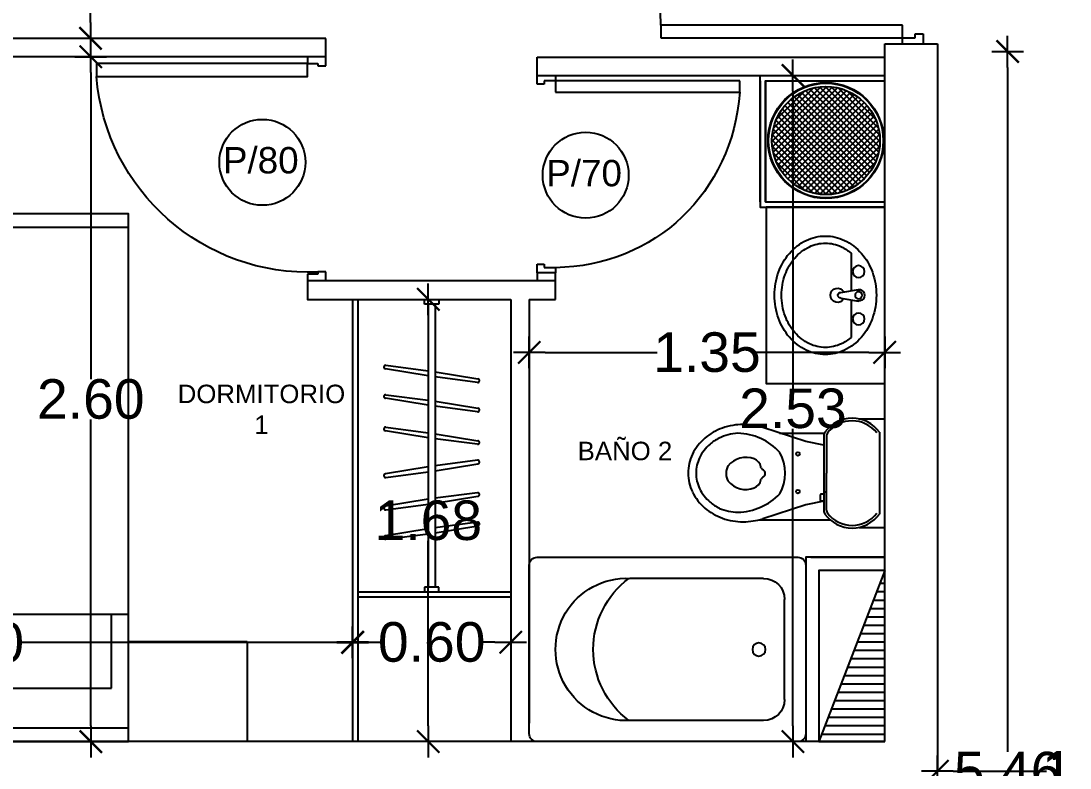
# Model space of a CAD drawing. Header units: millimetres. Extents: x 1217 to 2428, y 234 to 644.
# Drawn here: x 2355.761 to 2359.741, y 538.928 to 541.762 of the extents above; entities that cross this region are included whole.
import ezdxf

# ---------------------------------------------------------------- set-up
doc = ezdxf.new("R2010")
doc.units = ezdxf.units.MM
doc.layers.get('0').update_dxf_attribs({"lineweight": 5})
for name, color, linetype in [('0.1', 251, 'Continuous'), ('0.3', 6, 'Continuous'), ('ARTEFACTOS', 4, 'Continuous'), ('COTAS INTERIORES', 3, 'Continuous'), ('Ejes', 8, 'Continuous'), ('muros', 7, 'Continuous'), ('PUERTAS', 2, 'Continuous'), ('SHAFT', 3, 'Continuous'), ('Texto', 1, 'Continuous')]:
    doc.layers.add(name, color=color, linetype=linetype)
doc.styles.add('INTERARQ', font='arial.ttf')
doc.styles.get("Standard").update_dxf_attribs({"font": 'arial.ttf'})
doc.dimstyles.new('ESCALA_1-50', dxfattribs={"dimtxt": 0.15, "dimasz": 0.06, "dimexe": 0.18, "dimexo": 0.0625, "dimgap": 0, "dimtad": 0, "dimtih": 1, "dimtoh": 1, "dimzin": 0, "dimdsep": 46, "dimtxsty": 'INTERARQ', "dimblk": 'DIMTICK', "dimcen": 0, "dimse1": 1, "dimse2": 1, "dimclrd": 256, "dimclre": 1, "dimclrt": 2, "dimadec": 0, "dimazin": 0, "dimtfac": 4.5, "dimtofl": 0, "dimtmove": 2, "dimatfit": 3, "dimldrblk": 'DIMTICK', "dimfxl": 1, "dimtolj": 1, "dimtzin": 0, "dimarcsym": 0})

# ---------------------------------------------------------------- blocks, each defined once
blk = doc.blocks.new('FGFGFGFG')
at = {"layer": 'PUERTAS'}
for p, q in [((381629.7039, 7752655.4584), (381629.6607, 7752655.4584)), ((381629.6607, 7752655.4584), (381629.6608, 7752654.6488)), ((381629.704, 7752654.638), (381629.7039, 7752655.4584)), ((381629.6608, 7752654.6488), (381629.6608, 7752654.5949)), ((381630.4704, 7752654.5949), (381630.4704, 7752654.6488)), ((381629.6406, 7752654.638), (381629.6608, 7752654.638)), ((381629.6608, 7752654.638), (381629.704, 7752654.638)), ((381630.4906, 7752654.638), (381630.4704, 7752654.638)), ((381629.6608, 7752654.5949), (381629.6742, 7752654.5949)), ((381629.6742, 7752654.5949), (381629.6742, 7752654.568)), ((381630.4569, 7752654.5949), (381630.4704, 7752654.5949)), ((381630.4569, 7752654.568), (381630.4569, 7752654.5949)), ((381629.6742, 7752654.568), (381629.6406, 7752654.568)), ((381630.4906, 7752654.568), (381630.4569, 7752654.568))]:
    blk.add_line(p, q, dxfattribs=at)
at = {"layer": 'PUERTAS', "extrusion": (0, 0, -1)}
blk.add_ellipse((381629.5735, 7752654.5673), major_axis=(0.7057, 0.6681), ratio=0.836444, start_param=-0.755704, end_param=0.755704, dxfattribs=at)
blk = doc.blocks.new('P80')
at = {"layer": 'PUERTAS'}
for p, q in [((-0.07, 0.825), (-0.07, 0.85)), ((0, 0.85), (0, 0.8162)), ((-0.03, 0.825), (-0.07, 0.825)), ((-0.03, 0.8162), (-0.03, 0.825)), ((0, 0.8162), (-0.03, 0.8162)), ((-0.07, 0.025), (-0.03, 0.025)), ((-0.07, 0), (-0.07, 0.025)), ((-0.03, 0.0338), (0, 0.0338)), ((-0.03, 0.025), (-0.03, 0.0338)), ((0, 0.0338), (0, 0))]:
    blk.add_line(p, q, dxfattribs=at)
blk.add_lwpolyline([(-0.87, 0.075), (-0.07, 0.075), (-0.07, 0.025), (-0.87, 0.025)], close=True, dxfattribs=at)
blk.add_arc((-0.0663, 0.0108), 0.8063, 87.4193, 175.4329, dxfattribs=at)
blk = doc.blocks.new('Cama 2Pl')
at = {"layer": 'ARTEFACTOS'}
for p, q in [((-1.9512, -0.8), (-1.9512, 0.8)), ((-0.4826, 0.8), (-0.4826, -0.3174)), ((-0.0508, 0.8), (-0.0508, -0.8)), ((-0.2032, 0.7365), (-0.4826, 0.7365)), ((-0.2032, 0.0381), (-0.2032, 0.7365)), ((0, 0), (-2.002, 0)), ((-0.4826, 0.0381), (-0.2032, 0.0381)), ((-0.2032, -0.0381), (-0.4826, -0.0381)), ((-0.2032, -0.7365), (-0.2032, -0.0381)), ((-0.4826, -0.3174), (-0.9652, -0.8)), ((-0.9652, -0.8), (-0.9652, -0.3174)), ((-0.9652, -0.3174), (-0.4826, -0.3174)), ((-0.5842, -0.419), (-0.5842, -0.7365)), ((-0.5842, -0.7365), (-0.2032, -0.7365))]:
    blk.add_line(p, q, dxfattribs=at)
for points in [[(-0.38, 1.25), (0, 1.25), (0, 0.8), (-0.38, 0.8), (-0.38, 1.25)], [(-0.38, -1.25), (0, -1.25), (0, -0.8), (-0.38, -0.8), (-0.38, -1.25)]]:
    blk.add_lwpolyline(points, dxfattribs=at)
blk.add_lwpolyline([(0, -0.8), (0, 0.8), (-2.002, 0.8), (-2.002, -0.8)], close=True, dxfattribs=at)
blk = doc.blocks.new('Van1-pla')
at = {"color": 8}
for p, q in [((-1.41, 37.99), (-2.71, 45.49)), ((0.99, 37.99), (2.29, 45.49)), ((-2.16, 42.32), (-18.03, 42.32)), ((17.6, 42.32), (1.74, 42.32))]:
    blk.add_line(p, q, dxfattribs=at)
blk.add_lwpolyline([(-25.21, 31.5, 0.112687), (-23.37, 23.44, 0.103282), (-17.89, 16.3, 0.092276), (-9.94, 11.68, 0.085761), (-0.21, 10, 0.085761), (9.52, 11.68, 0.092276), (17.47, 16.3, 0.103282), (22.95, 23.44, 0.112687), (24.79, 31.5, 0.112687), (22.95, 39.56, 0.103282), (17.47, 46.7, 0.092276), (9.52, 51.32, 0.085761), (-0.21, 53, 0.085761), (-9.94, 51.32, 0.092276), (-17.89, 46.7, 0.103282), (-23.37, 39.56, 0.112687)], format="xyb", close=True, dxfattribs=at)
for points in [[(-18.03, 42.32, 0.063934), (-20.67, 38.26, 0.112687), (-22.21, 31.5, 0.112687)], [(-22.21, 31.5, 0.112687), (-20.67, 24.74, 0.103282), (-15.93, 18.57, 0.092276), (-8.94, 14.51, 0.085761), (-0.21, 13, 0.085761), (8.51, 14.51, 0.092276), (15.51, 18.57, 0.103282), (20.25, 24.74, 0.112687), (21.79, 31.5, 0.112687), (20.25, 38.26, 0.063934), (17.6, 42.32, 0.092276)]]:
    blk.add_lwpolyline(points, format="xyb", dxfattribs=at)
for centre, radius in [((-10.21, 45.49), 2.5), ((-0.21, 45.49), 1.5), ((9.79, 45.49), 2.5)]:
    blk.add_circle(centre, radius, dxfattribs=at)
for centre, radius, start, end in [((-0.21, 45.49), 2.5, 340.3329, 199.6671), ((-0.21, 36.6), 3, 118.1824, 61.8176), ((-0.21, 37.99), 1.2, 180, 0)]:
    blk.add_arc(centre, radius, start, end, dxfattribs=at)
blk = doc.blocks.new('vmxvm')
at = {"layer": 'ARTEFACTOS'}
for p, q in [((384488.8948, 7753140.0279, 0), (384489.2744, 7753140.0279, 0)), ((384488.8149, 7753139.9479, 0), (384488.8149, 7753139.8085, 0)), ((384489.3543, 7753139.9479, 0), (384489.3543, 7753139.8085, 0)), ((384488.735, 7753139.8085, 0), (384488.735, 7753139.089, 0)), ((384488.8149, 7753139.8085, 0), (384488.8146, 7753139.4288, 0)), ((384489.3543, 7753139.8085, 0), (384489.3543, 7753139.441, 0)), ((384489.4342, 7753139.089, 0), (384489.4342, 7753139.8085, 0)), ((384488.765, 7753139.059, 0), (384489.4042, 7753139.059, 0))]:
    blk.add_line(p, q, dxfattribs=at)
at = {"layer": 'ARTEFACTOS', "elevation": 0}
blk.add_lwpolyline([(384489.4342, 7753139.8085), (384489.4342, 7753140.0778, 0.414214), (384489.4042, 7753140.1078), (384488.765, 7753140.1078, 0.414214), (384488.735, 7753140.0778), (384488.735, 7753139.8085)], format="xyb", dxfattribs=at)
at = {"layer": 'ARTEFACTOS'}
blk.add_circle((384489.0846, 7753139.9305, 0), 0.025, dxfattribs=at)
for centre, radius, start, end in [((384488.8948, 7753139.9479, 0), 0.0799, 90, 180), ((384489.2744, 7753139.9479, 0), 0.0799, 0, 90), ((384489.0846, 7753139.4288, 0), 0.27, 177.4079, 2.5921), ((384489.0846, 7753139.6386, 0), 0.3366, 216.7598, 323.2402), ((384488.765, 7753139.089, 0), 0.03, 180, 270), ((384489.4042, 7753139.089, 0), 0.03, 270, 0)]:
    blk.add_arc(centre, radius, start, end, dxfattribs=at)
blk = doc.blocks.new('wc')
at = {"layer": 'ARTEFACTOS', "color": 8}
for p, q in [((0.0667, 0.3584), (-0.0303, 0.3584)), ((0.4474, 0.3297), (0.1774, 0.3297)), ((0.2693, 0.2723), (0.4328, 0.3255)), ((-0.0104, -0.0028), (-0.0104, 0.3078)), ((0.1906, 0.2929), (0.1906, 0.1525)), ((0.2006, 0.0088), (0.2006, 0.2962)), ((0.2006, 0.2586), (0.2693, 0.2723)), ((0.2006, 0.2584), (0.2115, 0.2584)), ((0.2135, 0.2564), (0.2135, 0.2345)), ((0.2006, 0.2232), (0.1906, 0.2232)), ((0.2006, 0.2325), (0.2115, 0.2325)), ((0.1906, 0.0121), (0.1906, 0.1525)), ((0.2006, 0.0464), (0.2693, 0.0327)), ((0.1867, 0.0003), (0.1863, 0.0003)), ((0.3689, 0.0003), (0.1987, 0.0003)), ((0.2693, 0.0327), (0.4328, -0.0205)), ((0.0684, -0.0537), (-0.0303, -0.0537))]:
    blk.add_line(p, q, dxfattribs=at)
for centre in [(0.2994, 0.2224), (0.2994, 0.0796)]:
    blk.add_circle(centre, 0.00699, dxfattribs=at)
for centre, radius, start, end in [((0.0933, 0.2339), 0.1272, 35.4669, 144.5331), ((0.0933, 0.2339), 0.1172, 37.3062, 142.6938), ((0.5066, 0.0988), 0.2384, 90, 108.0194), ((0.5066, 0.0988), 0.2384, 70.5417, 90), ((0.5159, 0.125), 0.2106, 49.5378, 70.5417), ((0.1706, 0.2929), 0.02, 0, 37.3062), ((0.1806, 0.2962), 0.02, 0, 35.4669), ((0.5327, 0.0739), 0.2274, 91.2506, 136.4359), ((0.5124, 0.0619), 0.2399, 69.233, 86.3288), ((0.5159, 0.125), 0.1806, 49.5378, 63.1436), ((0.5301, 0.1418), 0.1886, 25.9026, 49.5378), ((0.2115, 0.2564), 0.002, 0, 90), ((0.5301, 0.1418), 0.1586, 25.9026, 49.5378), ((0.2115, 0.2345), 0.002, 270, 0), ((0.5031, 0.1526), 0.156, 149.9827, 210.1211), ((0.4793, 0.1715), 0.0399, 110.9889, 170.0192), ((0.4966, 0.1263), 0.0883, 39.3794, 110.9889), ((0.5522, 0.1525), 0.1341, 0, 25.9026), ((0.5522, 0.1525), 0.164, 0, 25.9026), ((0.4398, 0.1536), 0.0161, 125.934, 233.3996), ((0.4202, 0.187), 0.0227, 296.4163, 327.7225), ((0.5047, 0.167), 0.0658, 170.0192, 173.1517), ((0.5102, 0.1534), 0.0618, 333.0725, 27.908), ((0.4202, 0.1202), 0.0227, 32.2775, 64.0078), ((0.5047, 0.1402), 0.0658, 186.8483, 189.9808), ((0.4793, 0.1357), 0.0399, 189.9808, 249.0111), ((0.4966, 0.1809), 0.0883, 249.0111, 321.1211), ((0.5522, 0.1525), 0.1341, 334.0974, 0), ((0.5522, 0.1525), 0.164, 334.0974, 0), ((0.5301, 0.1632), 0.1586, 310.4622, 334.0974), ((0.5301, 0.1632), 0.1886, 310.4622, 334.0974), ((0.5315, 0.2205), 0.2193, 221.8152, 269.0461), ((0.5159, 0.18), 0.1806, 297.1692, 310.4622), ((0.1706, 0.0121), 0.02, 322.6938, 0), ((0.1806, 0.0088), 0.02, 324.5331, 0), ((0.5116, 0.2113), 0.2107, 274.4195, 294.2912), ((0.5159, 0.18), 0.2106, 289.4583, 310.4622), ((0.0933, 0.0711), 0.1272, 215.4669, 324.5331), ((0.0933, 0.0711), 0.1172, 217.3062, 322.6938), ((0.5066, 0.2062), 0.2384, 251.9806, 270), ((0.5066, 0.2062), 0.2384, 270, 289.4583)]:
    blk.add_arc(centre, radius, start, end, dxfattribs=at)
blk = doc.blocks.new('DFDFDFDFDDFGGG')
at = {"layer": 'PUERTAS'}
for p, q in [((381629.6763, 7752659.5205), (381629.6427, 7752659.5205)), ((381629.6763, 7752659.4936), (381629.6763, 7752659.5205)), ((381630.359, 7752659.5205), (381630.359, 7752659.4936)), ((381630.3927, 7752659.5205), (381630.359, 7752659.5205)), ((381629.6629, 7752659.4936), (381629.6763, 7752659.4936)), ((381629.6629, 7752659.4505), (381629.6629, 7752659.4936)), ((381630.359, 7752659.4936), (381630.3725, 7752659.4936)), ((381630.3725, 7752659.4936), (381630.3725, 7752659.4505)), ((381629.6427, 7752659.4505), (381629.6629, 7752659.4505)), ((381629.6628, 7752658.7508), (381629.6629, 7752659.4505)), ((381629.6629, 7752659.4505), (381629.7061, 7752659.4505)), ((381629.7061, 7752659.4505), (381629.706, 7752658.7508)), ((381630.3725, 7752659.4505), (381630.3927, 7752659.4505)), ((381629.706, 7752658.7508), (381629.6628, 7752658.7508))]:
    blk.add_line(p, q, dxfattribs=at)
blk.add_ellipse((381629.5787, 7752659.5294), major_axis=(-0.6336, 0.5233), ratio=0.91419, start_param=2.378631, end_param=3.775075, dxfattribs=at)
blk = doc.blocks.new('DIMTICK')
at = {"color": 1}
for p, q in [((0, 1), (0, -1)), ((-1, 0), (1, 0))]:
    blk.add_line(p, q, dxfattribs=at)
at = {"color": 3, "const_width": 0.141}
blk.add_lwpolyline([(0.707, 0.707), (-0.707, -0.707)], dxfattribs=at)
blk = doc.blocks.new('*D704')
at = {"layer": 'COTAS INTERIORES', "lineweight": -2, "ltscale": 3, "transparency": 16777216}
for p, q in [((2359.2975, 538.9161), (2359.6509, 538.9161)), ((2360.3794, 538.9161), (2360.0259, 538.9161))]:
    blk.add_line(p, q, dxfattribs=at)
at = {"layer": 'Defpoints', "color": 0, "ltscale": 3, "transparency": 16777216}
for p in [(2359.2375, 539.4542, 0), (2360.4394, 539.4542, 0), (2359.2375, 538.9161)]:
    blk.add_point(p, dxfattribs=at)
at = {"layer": 'COTAS INTERIORES', "lineweight": -2, "ltscale": 3, "transparency": 16777216, "xscale": 0.06, "yscale": 0.06, "zscale": 0.06, "rotation": 180}
blk.add_blockref('DIMTICK', (2359.2375, 538.9161), dxfattribs=at)
at = {"layer": 'COTAS INTERIORES', "lineweight": -2, "ltscale": 3, "transparency": 16777216, "xscale": 0.06, "yscale": 0.06, "zscale": 0.06}
blk.add_blockref('DIMTICK', (2360.4394, 538.9161), dxfattribs=at)
at = {"layer": 'COTAS INTERIORES', "color": 2, "ltscale": 3, "transparency": 16777216, "insert": (2359.8384, 538.9161), "char_height": 0.15, "attachment_point": 5, "style": 'INTERARQ'}
blk.add_mtext('\\A1;1.20', dxfattribs=at)
blk = doc.blocks.new('*D843')
at = {"layer": 'COTAS INTERIORES', "lineweight": -2, "ltscale": 3, "transparency": 16777216}
for p, q in [((2359.5038, 541.5857), (2359.5038, 538.9902)), ((2359.5038, 536.2415), (2359.5038, 538.837))]:
    blk.add_line(p, q, dxfattribs=at)
at = {"layer": 'Defpoints', "color": 0, "ltscale": 3, "transparency": 16777216}
for p in [(2359.2375, 541.6457, 0), (2359.2375, 536.1815, 0), (2359.5038, 536.1815)]:
    blk.add_point(p, dxfattribs=at)
at = {"layer": 'COTAS INTERIORES', "lineweight": -2, "ltscale": 3, "transparency": 16777216, "xscale": 0.06, "yscale": 0.06, "zscale": 0.06}
for p, rotation in [((2359.5038, 541.6457), 90), ((2359.5038, 536.1815), 270)]:
    blk.add_blockref('DIMTICK', p, dxfattribs=dict(at, rotation=rotation))
at = {"layer": 'COTAS INTERIORES', "color": 2, "ltscale": 3, "transparency": 16777216, "insert": (2359.5038, 538.9136), "char_height": 0.15, "attachment_point": 5, "style": 'INTERARQ'}
blk.add_mtext('\\A1;5.46', dxfattribs=at)
blk = doc.blocks.new('*D524')
at = {"layer": 'COTAS INTERIORES', "lineweight": -2, "ltscale": 3, "transparency": 16777216}
for p, q in [((2356.0248, 544.3657), (2356.0248, 543.1373)), ((2356.0248, 541.7557), (2356.0248, 542.984))]:
    blk.add_line(p, q, dxfattribs=at)
at = {"layer": 'Defpoints', "color": 0, "ltscale": 3, "transparency": 16777216}
for p in [(2356.0248, 544.4257), (2356.5268, 544.4257, 0), (2356.6032, 541.6957, 0)]:
    blk.add_point(p, dxfattribs=at)
at = {"layer": 'COTAS INTERIORES', "lineweight": -2, "ltscale": 3, "transparency": 16777216, "xscale": 0.06, "yscale": 0.06, "zscale": 0.06}
for p, rotation in [((2356.0248, 544.4257), 90), ((2356.0248, 541.6957), 270)]:
    blk.add_blockref('DIMTICK', p, dxfattribs=dict(at, rotation=rotation))
at = {"layer": 'COTAS INTERIORES', "color": 2, "ltscale": 3, "transparency": 16777216, "insert": (2356.0248, 543.0607), "char_height": 0.15, "attachment_point": 5, "style": 'INTERARQ'}
blk.add_mtext('\\A1;2.73', dxfattribs=at)
blk = doc.blocks.new('*D525')
at = {"layer": 'COTAS INTERIORES', "lineweight": -2, "ltscale": 3, "transparency": 16777216}
for p, q in [((2354.1784, 542.0509), (2355.3221, 542.0509)), ((2356.8575, 542.0509), (2355.7138, 542.0509))]:
    blk.add_line(p, q, dxfattribs=at)
at = {"layer": 'Defpoints', "color": 0, "ltscale": 3, "transparency": 16777216}
for p in [(2356.9175, 542.0509), (2354.1184, 541.8105, 0), (2356.9175, 541.6957, 0)]:
    blk.add_point(p, dxfattribs=at)
at = {"layer": 'COTAS INTERIORES', "lineweight": -2, "ltscale": 3, "transparency": 16777216, "xscale": 0.06, "yscale": 0.06, "zscale": 0.06, "rotation": 180}
blk.add_blockref('DIMTICK', (2354.1184, 542.0509), dxfattribs=at)
at = {"layer": 'COTAS INTERIORES', "lineweight": -2, "ltscale": 3, "transparency": 16777216, "xscale": 0.06, "yscale": 0.06, "zscale": 0.06}
blk.add_blockref('DIMTICK', (2356.9175, 542.0509), dxfattribs=at)
at = {"layer": 'COTAS INTERIORES', "color": 2, "ltscale": 3, "transparency": 16777216, "insert": (2355.518, 542.0509), "char_height": 0.15, "attachment_point": 5, "style": 'INTERARQ'}
blk.add_mtext('\\A1;2.80', dxfattribs=at)
blk = doc.blocks.new('*D530')
at = {"layer": 'COTAS INTERIORES', "lineweight": -2, "ltscale": 3, "transparency": 16777216}
for p, q in [((2356.0258, 541.5657), (2356.0258, 540.4035)), ((2356.0258, 539.0882), (2356.0258, 540.2503))]:
    blk.add_line(p, q, dxfattribs=at)
at = {"layer": 'Defpoints', "color": 0, "ltscale": 3, "transparency": 16777216}
for p in [(2356.0246, 541.6257, 0), (2356.0258, 539.0282), (2356.2733, 539.0282, 0)]:
    blk.add_point(p, dxfattribs=at)
at = {"layer": 'COTAS INTERIORES', "lineweight": -2, "ltscale": 3, "transparency": 16777216, "xscale": 0.06, "yscale": 0.06, "zscale": 0.06}
for p, rotation in [((2356.0258, 541.6257), 90), ((2356.0258, 539.0282), 270)]:
    blk.add_blockref('DIMTICK', p, dxfattribs=dict(at, rotation=rotation))
at = {"layer": 'COTAS INTERIORES', "color": 2, "ltscale": 3, "transparency": 16777216, "insert": (2356.0258, 540.3269), "char_height": 0.15, "attachment_point": 5, "style": 'INTERARQ'}
blk.add_mtext('\\A1;2.60', dxfattribs=at)
blk = doc.blocks.new('*D531')
at = {"layer": 'COTAS INTERIORES', "lineweight": -2, "ltscale": 3, "transparency": 16777216}
for p, q in [((2354.1784, 539.4041), (2355.3729, 539.4041)), ((2356.959, 539.4041), (2355.7645, 539.4041))]:
    blk.add_line(p, q, dxfattribs=at)
at = {"layer": 'Defpoints', "color": 0, "ltscale": 3, "transparency": 16777216}
for p in [(2354.1184, 539.6418, 0), (2357.019, 539.6418, 0), (2357.019, 539.4041)]:
    blk.add_point(p, dxfattribs=at)
at = {"layer": 'COTAS INTERIORES', "lineweight": -2, "ltscale": 3, "transparency": 16777216, "xscale": 0.06, "yscale": 0.06, "zscale": 0.06, "rotation": 180}
blk.add_blockref('DIMTICK', (2354.1184, 539.4041), dxfattribs=at)
at = {"layer": 'COTAS INTERIORES', "lineweight": -2, "ltscale": 3, "transparency": 16777216, "xscale": 0.06, "yscale": 0.06, "zscale": 0.06}
blk.add_blockref('DIMTICK', (2357.019, 539.4041), dxfattribs=at)
at = {"layer": 'COTAS INTERIORES', "color": 2, "ltscale": 3, "transparency": 16777216, "insert": (2355.5687, 539.4041), "char_height": 0.15, "attachment_point": 5, "style": 'INTERARQ'}
blk.add_mtext('\\A1;2.90', dxfattribs=at)
blk = doc.blocks.new('*D532')
at = {"layer": 'COTAS INTERIORES', "lineweight": -2, "ltscale": 3, "transparency": 16777216}
for p, q in [((2357.079, 539.4054), (2357.1244, 539.4054)), ((2357.559, 539.4054), (2357.5135, 539.4054))]:
    blk.add_line(p, q, dxfattribs=at)
at = {"layer": 'Defpoints', "color": 0, "ltscale": 3, "transparency": 16777216}
for p in [(2357.019, 540.7057, 0), (2357.619, 540.7057, 0), (2357.619, 539.4054)]:
    blk.add_point(p, dxfattribs=at)
at = {"layer": 'COTAS INTERIORES', "lineweight": -2, "ltscale": 3, "transparency": 16777216, "xscale": 0.06, "yscale": 0.06, "zscale": 0.06, "rotation": 180}
blk.add_blockref('DIMTICK', (2357.019, 539.4054), dxfattribs=at)
at = {"layer": 'COTAS INTERIORES', "lineweight": -2, "ltscale": 3, "transparency": 16777216, "xscale": 0.06, "yscale": 0.06, "zscale": 0.06}
blk.add_blockref('DIMTICK', (2357.619, 539.4054), dxfattribs=at)
at = {"layer": 'COTAS INTERIORES', "color": 2, "ltscale": 3, "transparency": 16777216, "insert": (2357.319, 539.4054), "char_height": 0.15, "attachment_point": 5, "style": 'INTERARQ'}
blk.add_mtext('\\A1;0.60', dxfattribs=at)
blk = doc.blocks.new('*D533')
at = {"layer": 'COTAS INTERIORES', "lineweight": -2, "ltscale": 3, "transparency": 16777216}
for p, q in [((2357.3061, 540.6457), (2357.3061, 539.9435)), ((2357.3061, 539.0882), (2357.3061, 539.7903))]:
    blk.add_line(p, q, dxfattribs=at)
at = {"layer": 'Defpoints', "color": 0, "ltscale": 3, "transparency": 16777216}
for p in [(2356.9565, 540.7057, 0), (2356.9565, 539.0282, 0), (2357.3061, 539.0282)]:
    blk.add_point(p, dxfattribs=at)
at = {"layer": 'COTAS INTERIORES', "lineweight": -2, "ltscale": 3, "transparency": 16777216, "xscale": 0.06, "yscale": 0.06, "zscale": 0.06}
for p, rotation in [((2357.3061, 540.7057), 90), ((2357.3061, 539.0282), 270)]:
    blk.add_blockref('DIMTICK', p, dxfattribs=dict(at, rotation=rotation))
at = {"layer": 'COTAS INTERIORES', "color": 2, "ltscale": 3, "transparency": 16777216, "insert": (2357.3061, 539.8669), "char_height": 0.15, "attachment_point": 5, "style": 'INTERARQ'}
blk.add_mtext('\\A1;1.68', dxfattribs=at)
blk = doc.blocks.new('*D534')
at = {"layer": 'COTAS INTERIORES', "lineweight": -2, "ltscale": 3, "transparency": 16777216}
for p, q in [((2357.749, 540.5046), (2358.1749, 540.5046)), ((2358.9775, 540.5046), (2358.5515, 540.5046))]:
    blk.add_line(p, q, dxfattribs=at)
at = {"layer": 'Defpoints', "color": 0, "ltscale": 3, "transparency": 16777216}
for p in [(2357.689, 540.5046, 0), (2359.0375, 540.5046, 0), (2359.0375, 540.5046)]:
    blk.add_point(p, dxfattribs=at)
at = {"layer": 'COTAS INTERIORES', "lineweight": -2, "ltscale": 3, "transparency": 16777216, "xscale": 0.06, "yscale": 0.06, "zscale": 0.06, "rotation": 180}
blk.add_blockref('DIMTICK', (2357.689, 540.5046), dxfattribs=at)
at = {"layer": 'COTAS INTERIORES', "lineweight": -2, "ltscale": 3, "transparency": 16777216, "xscale": 0.06, "yscale": 0.06, "zscale": 0.06}
blk.add_blockref('DIMTICK', (2359.0375, 540.5046), dxfattribs=at)
at = {"layer": 'COTAS INTERIORES', "color": 2, "ltscale": 3, "transparency": 16777216, "insert": (2358.3632, 540.5046), "char_height": 0.15, "attachment_point": 5, "style": 'INTERARQ'}
blk.add_mtext('\\A1;1.35', dxfattribs=at)
blk = doc.blocks.new('*D535')
at = {"layer": 'COTAS INTERIORES', "lineweight": -2, "ltscale": 3, "transparency": 16777216}
for p, q in [((2358.6894, 541.4948), (2358.6894, 540.3682)), ((2358.6894, 539.0882), (2358.6894, 540.2149))]:
    blk.add_line(p, q, dxfattribs=at)
at = {"layer": 'Defpoints', "color": 0, "ltscale": 3, "transparency": 16777216}
for p in [(2358.5649, 541.5548, 0), (2358.5649, 539.0282, 0), (2358.6894, 539.0282)]:
    blk.add_point(p, dxfattribs=at)
at = {"layer": 'COTAS INTERIORES', "lineweight": -2, "ltscale": 3, "transparency": 16777216, "xscale": 0.06, "yscale": 0.06, "zscale": 0.06}
for p, rotation in [((2358.6894, 541.5548), 90), ((2358.6894, 539.0282), 270)]:
    blk.add_blockref('DIMTICK', p, dxfattribs=dict(at, rotation=rotation))
at = {"layer": 'COTAS INTERIORES', "color": 2, "ltscale": 3, "transparency": 16777216, "insert": (2358.6894, 540.2915), "char_height": 0.15, "attachment_point": 5, "style": 'INTERARQ'}
blk.add_mtext('\\A1;2.53', dxfattribs=at)

msp = doc.modelspace()

# ---------------------------------------------------------------- hatches: boundary and pattern name
at = {"layer": '0.1'}
h = msp.add_hatch(dxfattribs=at)
h.set_pattern_fill('ANSI37', color=256, scale=0.005, angle=-180, style=0)
h.set_pattern_definition([(225, (2330.729117, 551.634658), (0.011225237, -0.011225237), []), (315, (2330.729117, 551.634658), (0.011225237, 0.011225237), [])])
h.paths.add_polyline_path([(2358.60966, 541.30794, -0.0189559), (2358.61025, 541.32347), (2359.01908, 541.32331, -0.0187556), (2359.01966, 541.30794, -1)])
h.paths.add_polyline_path([(2358.61025, 541.32347, -0.0963417), (2358.63097, 541.39895), (2358.99835, 541.39895, -0.0965438), (2359.01908, 541.32331)])
h.paths.add_polyline_path([(2358.63097, 541.39895, -0.6205603), (2358.99835, 541.39895)])
at = {"layer": 'SHAFT'}
h = msp.add_hatch(dxfattribs=at)
h.set_pattern_fill('ANSI31', color=256, scale=0.01, angle=-225, style=0)
h.set_pattern_definition([(180, (7755476.798025, -384020.878234), (-4e-17, -0.03174976396298), [])])
h.paths.add_polyline_path([(2359.03748, 539.02823), (2359.03748, 539.67746), (2358.78778, 539.02823)])

# ---------------------------------------------------------------- linework, layer by layer
at = {"layer": '0.1', "elevation": 0}
for points in [[(2358.56493, 541.07582), (2358.56493, 541.55489), (2359.03748, 541.55489)], [(2358.56493, 541.53489), (2358.56493, 541.05582), (2359.03748, 541.05582)], [(2358.58493, 541.07582), (2358.58493, 541.53489), (2359.03748, 541.53489)], [(2358.58493, 541.53489), (2358.58493, 541.07582), (2359.03748, 541.07582)], [(2359.03748, 541.05582), (2358.588, 541.05582), (2358.588, 540.38662), (2359.03748, 540.38662)]]:
    msp.add_lwpolyline(points, dxfattribs=at)
at = {"layer": '0.1', "linetype": 'ByBlock', "elevation": 0}
msp.add_lwpolyline([(2359.03748, 539.67746), (2358.78778, 539.02823)], dxfattribs=at)
at = {"layer": '0.1'}
for radius in [0.21974, 0.2175, 0.205]:
    msp.add_circle((2358.81466, 541.30794, 0), radius, dxfattribs=at)
at = {"layer": '0.3'}
for p, q in [((2356.91754, 541.6957, 0), (2354.07841, 541.6957, 0)), ((2356.91754, 541.6257, 0), (2356.91754, 541.6957, 0)), ((2356.91754, 541.6257, 0), (2354.07841, 541.6257, 0)), ((2357.61897, 540.70571, 0), (2357.61897, 539.02817, 0)), ((2357.68897, 540.70571, 0), (2357.68897, 539.09815, 0))]:
    msp.add_line(p, q, dxfattribs=at)
at = {"layer": '0.3', "elevation": 0}
for points in [[(2357.71896, 541.62489), (2359.03748, 541.62489)], [(2357.71896, 541.55489), (2357.71896, 541.62489)], [(2357.71896, 541.55489), (2359.03748, 541.55489)], [(2357.78888, 540.70571), (2357.78888, 540.80578), (2357.71896, 540.80578), (2357.71897, 540.77578)], [(2357.78888, 540.77578), (2356.84754, 540.7757), (2356.84754, 540.7057), (2357.61897, 540.70571)], [(2357.68897, 540.70571), (2357.78888, 540.70571)], [(2359.03748, 539.7274), (2358.73783, 539.7274), (2358.73783, 539.02823)], [(2358.75773, 539.7274), (2359.03748, 539.7274)], [(2359.03748, 539.02823), (2359.03748, 539.67746), (2358.78778, 539.67746), (2358.78778, 539.02823), (2359.03748, 539.02823)]]:
    msp.add_lwpolyline(points, dxfattribs=at)
at = {"layer": 'ARTEFACTOS'}
for p, q in [((2357.01898, 540.7057, 0), (2357.01898, 539.02823, 0)), ((2357.03898, 540.7057, 0), (2357.03898, 539.02823, 0)), ((2357.29147, 540.68737, 0), (2357.29147, 540.7057, 0)), ((2357.34647, 540.68737, 0), (2357.29147, 540.68737, 0)), ((2357.34647, 540.68737, 0), (2357.29147, 540.68737, 0)), ((2357.30522, 540.68737, 0), (2357.30522, 539.61407, 0)), ((2357.30522, 540.68737, 0), (2357.30522, 539.61407, 0)), ((2357.33272, 540.68737, 0), (2357.33272, 539.61407, 0)), ((2357.33272, 540.68737, 0), (2357.33272, 539.61407, 0)), ((2357.34647, 540.7057, 0), (2357.34647, 540.68737, 0)), ((2357.30522, 540.41568, 0), (2357.1433, 540.44206, 0)), ((2357.30522, 540.41568, 0), (2357.1433, 540.44206, 0)), ((2357.1453, 540.45566, 0), (2357.30522, 540.43463, 0)), ((2357.1453, 540.45566, 0), (2357.30522, 540.43463, 0)), ((2357.33272, 540.43063, 0), (2357.49465, 540.40424, 0)), ((2357.33272, 540.43063, 0), (2357.49465, 540.40424, 0)), ((2357.49264, 540.39064, 0), (2357.33272, 540.41167, 0)), ((2357.49264, 540.39064, 0), (2357.33272, 540.41167, 0)), ((2357.30522, 540.30406, 0), (2357.1433, 540.33044, 0)), ((2357.30522, 540.30406, 0), (2357.1433, 540.33044, 0)), ((2357.1453, 540.34405, 0), (2357.30522, 540.32302, 0)), ((2357.1453, 540.34405, 0), (2357.30522, 540.32302, 0)), ((2357.33272, 540.31901, 0), (2357.49465, 540.29263, 0)), ((2357.33272, 540.31901, 0), (2357.49465, 540.29263, 0)), ((2357.49264, 540.27903, 0), (2357.33272, 540.30006, 0)), ((2357.49264, 540.27903, 0), (2357.33272, 540.30006, 0)), ((2357.30522, 540.18099, 0), (2357.1433, 540.20737, 0)), ((2357.30522, 540.18099, 0), (2357.1433, 540.20737, 0)), ((2357.1453, 540.22098, 0), (2357.30522, 540.19995, 0)), ((2357.1453, 540.22098, 0), (2357.30522, 540.19995, 0)), ((2357.33272, 540.19594, 0), (2357.49465, 540.16956, 0)), ((2357.33272, 540.19594, 0), (2357.49465, 540.16956, 0)), ((2357.49264, 540.15596, 0), (2357.33272, 540.17699, 0)), ((2357.49264, 540.15596, 0), (2357.33272, 540.17699, 0)), ((2357.30522, 540.07045, 0), (2357.1433, 540.04406, 0)), ((2357.30522, 540.07045, 0), (2357.1433, 540.04406, 0)), ((2357.49264, 540.09548, 0), (2357.33272, 540.07445, 0)), ((2357.49264, 540.09548, 0), (2357.33272, 540.07445, 0)), ((2357.33272, 540.0555, 0), (2357.49465, 540.08188, 0)), ((2357.33272, 540.0555, 0), (2357.49465, 540.08188, 0)), ((2357.1453, 540.03046, 0), (2357.30522, 540.05149, 0)), ((2357.1453, 540.03046, 0), (2357.30522, 540.05149, 0)), ((2357.49264, 539.97241, 0), (2357.33272, 539.95138, 0)), ((2357.49264, 539.97241, 0), (2357.33272, 539.95138, 0)), ((2357.33272, 539.93243, 0), (2357.49465, 539.95881, 0)), ((2357.33272, 539.93243, 0), (2357.49465, 539.95881, 0)), ((2357.30522, 539.94738, 0), (2357.1433, 539.92099, 0)), ((2357.30522, 539.94738, 0), (2357.1433, 539.92099, 0)), ((2357.1453, 539.90739, 0), (2357.30522, 539.92842, 0)), ((2357.1453, 539.90739, 0), (2357.30522, 539.92842, 0)), ((2357.30522, 539.83576, 0), (2357.1433, 539.80938, 0)), ((2357.30522, 539.83576, 0), (2357.1433, 539.80938, 0)), ((2357.49264, 539.8608, 0), (2357.33272, 539.83976, 0)), ((2357.49264, 539.8608, 0), (2357.33272, 539.83976, 0)), ((2357.33272, 539.82081, 0), (2357.49465, 539.84719, 0)), ((2357.33272, 539.82081, 0), (2357.49465, 539.84719, 0)), ((2357.1453, 539.79578, 0), (2357.30522, 539.81681, 0)), ((2357.1453, 539.79578, 0), (2357.30522, 539.81681, 0)), ((2357.61897, 539.59571, 0), (2357.03897, 539.59571, 0)), ((2357.34647, 539.61407, 0), (2357.29147, 539.61407, 0)), ((2357.29147, 539.61407, 0), (2357.29147, 539.59574, 0)), ((2357.34647, 539.61407, 0), (2357.29147, 539.61407, 0)), ((2357.29147, 539.61407, 0), (2357.29147, 539.59574, 0)), ((2357.34647, 539.59574, 0), (2357.34647, 539.61407, 0)), ((2357.34647, 539.59574, 0), (2357.34647, 539.61407, 0)), ((2357.61897, 539.57571, 0), (2357.03897, 539.57571, 0))]:
    msp.add_line(p, q, dxfattribs=at)
for centre, start, end in [((2357.1444, 540.44885, 0), 82.43362, 260.82025), ((2357.1444, 540.44885, 0), 82.43362, 260.82025), ((2357.49355, 540.39746, 0), 262.43362, 80.82025), ((2357.49355, 540.39746, 0), 262.43362, 80.82025), ((2357.1444, 540.33723, 0), 82.43362, 260.82025), ((2357.1444, 540.33723, 0), 82.43362, 260.82025), ((2357.49355, 540.28584, 0), 262.43362, 80.82025), ((2357.49355, 540.28584, 0), 262.43362, 80.82025), ((2357.1444, 540.21416, 0), 82.43362, 260.82025), ((2357.1444, 540.21416, 0), 82.43362, 260.82025), ((2357.49355, 540.16277, 0), 262.43362, 80.82025), ((2357.49355, 540.16277, 0), 262.43362, 80.82025), ((2357.49355, 540.08867, 0), 279.17975, 97.56638), ((2357.49355, 540.08867, 0), 279.17975, 97.56638), ((2357.1444, 540.03728, 0), 99.17975, 277.56638), ((2357.1444, 540.03728, 0), 99.17975, 277.56638), ((2357.49355, 539.9656, 0), 279.17975, 97.56638), ((2357.49355, 539.9656, 0), 279.17975, 97.56638), ((2357.1444, 539.91421, 0), 99.17975, 277.56638), ((2357.1444, 539.91421, 0), 99.17975, 277.56638), ((2357.49355, 539.85398, 0), 279.17975, 97.56638), ((2357.49355, 539.85398, 0), 279.17975, 97.56638), ((2357.1444, 539.80259, 0), 99.17975, 277.56638), ((2357.1444, 539.80259, 0), 99.17975, 277.56638)]:
    msp.add_arc(centre, 0.00687, start, end, dxfattribs=at)
at = {"layer": 'muros'}
for p, q in [((2359.03748, 539.02823, 0), (2359.03748, 541.67489, 0)), ((2359.03748, 541.67489, 0), (2359.23748, 541.67489, 0)), ((2359.23748, 541.67489, 0), (2359.23748, 538.92821, 0)), ((2359.23748, 541.64573, 0), (2359.23748, 538.92823, 0)), ((2359.03748, 539.02823, 0), (2352.87842, 539.02823, 0))]:
    msp.add_line(p, q, dxfattribs=at)
at = {"layer": 'Texto'}
for centre in [(2356.67667, 541.22549, 0), (2357.90322, 541.17662, 0)]:
    msp.add_circle(centre, 0.16297, dxfattribs=at)

# ---------------------------------------------------------------- block references
at = {"layer": '0.1'}
for name, p, xscale, yscale, zscale, rotation in [('DFDFDFDFDDFGGG', (7745842.55108, 381719.56766, 0), -0.9988165753526749, 0.9988165753526749, 0.9988165753526749, 90), ('Van1-pla', (2358.52947, 540.72312, 0), -0.008989348791202377, 0.008989348791202377, 0.008989348791202377, 270)]:
    msp.add_blockref(name, p, dxfattribs=dict(at, xscale=xscale, yscale=yscale, zscale=zscale, rotation=rotation))
at = {"layer": '0.1', "extrusion": (0, 0, -1), "xscale": -0.9988165753526749, "yscale": 0.9988165753526749, "zscale": -0.9988165753526749, "rotation": 180}
msp.add_blockref('wc', (-2359.00718, 540.19897, 0), dxfattribs=at)
at = {"layer": 'ARTEFACTOS', "yscale": 0.9999925657630349, "zscale": 0.9999925657630349, "rotation": 270}
for name, p, xscale in [('Cama 2Pl', (2355.3684, 539.02823, 0), 0.9999925657630349), ('vmxvm', (-7750723.73132, -383946.8484, 0), -0.9999925657630349)]:
    msp.add_blockref(name, p, dxfattribs=dict(at, xscale=xscale))
at = {"layer": 'Ejes', "xscale": -0.9999925657630349, "yscale": 0.9999925657630349, "zscale": 0.9999925657630349, "rotation": 180}
msp.add_blockref('P80', (2356.91754, 541.6257, 0), dxfattribs=at)
at = {"layer": 'PUERTAS', "xscale": 1.117638750408717, "yscale": 1.117638750408717, "zscale": 1.117638750408717, "rotation": 90.00000000000001}
msp.add_blockref('FGFGFGFG', (8667026.34665, -425982.39971, 0), dxfattribs=at)

# ---------------------------------------------------------------- texts
at = {"layer": 'Texto', "attachment_point": 5}
for s, insert, char_height, width in [('P/80', (2356.67063, 541.23266, 0), 0.099999, 3.0886563), ('P/70', (2357.89718, 541.18378, 0), 0.099999, 3.0886563), ('DORMITORIO 1', (2356.67324, 540.28875, 0), 0.0699995, 0.4782868), ('BAÑO 2', (2358.05209, 540.13023, 0), 0.069999, 0.4782868)]:
    msp.add_mtext(s, dxfattribs=dict(at, insert=insert, char_height=char_height, width=width))

# ---------------------------------------------------------------- dimensions: what is measured, and where the dimension line sits
at = {"layer": 'COTAS INTERIORES', "ltscale": 3}
for base, p1, p2, angle, picture, middle in [((2356.02481, 544.4257, 0), (2356.60322, 541.69565, 0), (2356.52682, 544.4257, 0), 270, '*D524', (2356.02481, 543.06068, 0)), ((2359.50377, 536.18154, 0), (2359.23748, 541.64573, 0), (2359.23748, 536.18154, 0), 90, '*D843', (2359.50377, 538.91363, 0)), ((2356.02579, 539.02819, 0), (2356.02462, 541.62566, 0), (2356.27325, 539.02819, 0), 270, '*D530', (2356.02579, 540.32692, 0)), ((2358.6894, 539.02819, 0), (2358.56493, 541.55485, 0), (2358.56493, 539.02819, 0), 270, '*D535', (2358.6894, 540.29152, 0)), ((2357.30608, 539.02819, 0), (2356.95649, 540.70566, 0), (2356.95649, 539.02819, 0), 270, '*D533', (2357.30608, 539.86693, 0))]:
    dim = msp.add_linear_dim(base=base, p1=p1, p2=p2, angle=angle, dimstyle='ESCALA_1-50', dxfattribs=at)
    dim.commit()
    dim.dimension.update_dxf_attribs({"geometry": picture, "text_midpoint": middle})
for base, p1, p2, picture, middle in [((2356.91754, 542.05087, 0), (2354.11841, 541.81051, 0), (2356.91754, 541.69565, 0), '*D525', (2355.51797, 542.05087, 0)), ((2357.61897, 539.40538, 0), (2357.01898, 540.70566, 0), (2357.61897, 540.70567, 0), '*D532', (2357.31897, 539.40538, 0)), ((2359.03748, 540.50457, 0), (2357.68897, 540.50457, 0), (2359.03748, 540.50457, 0), '*D534', (2358.36323, 540.50457, 0)), ((2357.01898, 539.4041, 0), (2354.11841, 539.64182, 0), (2357.01898, 539.64182, 0), '*D531', (2355.56869, 539.4041, 0)), ((2359.23748, 538.91606, 0), (2360.43938, 539.45416, 0), (2359.23748, 539.45416, 0), '*D704', (2359.83843, 538.91606, 0))]:
    dim = msp.add_linear_dim(base=base, p1=p1, p2=p2, dimstyle='ESCALA_1-50', dxfattribs=at)
    dim.commit()
    dim.dimension.update_dxf_attribs({"geometry": picture, "text_midpoint": middle})

doc.saveas('drawing.dxf')
